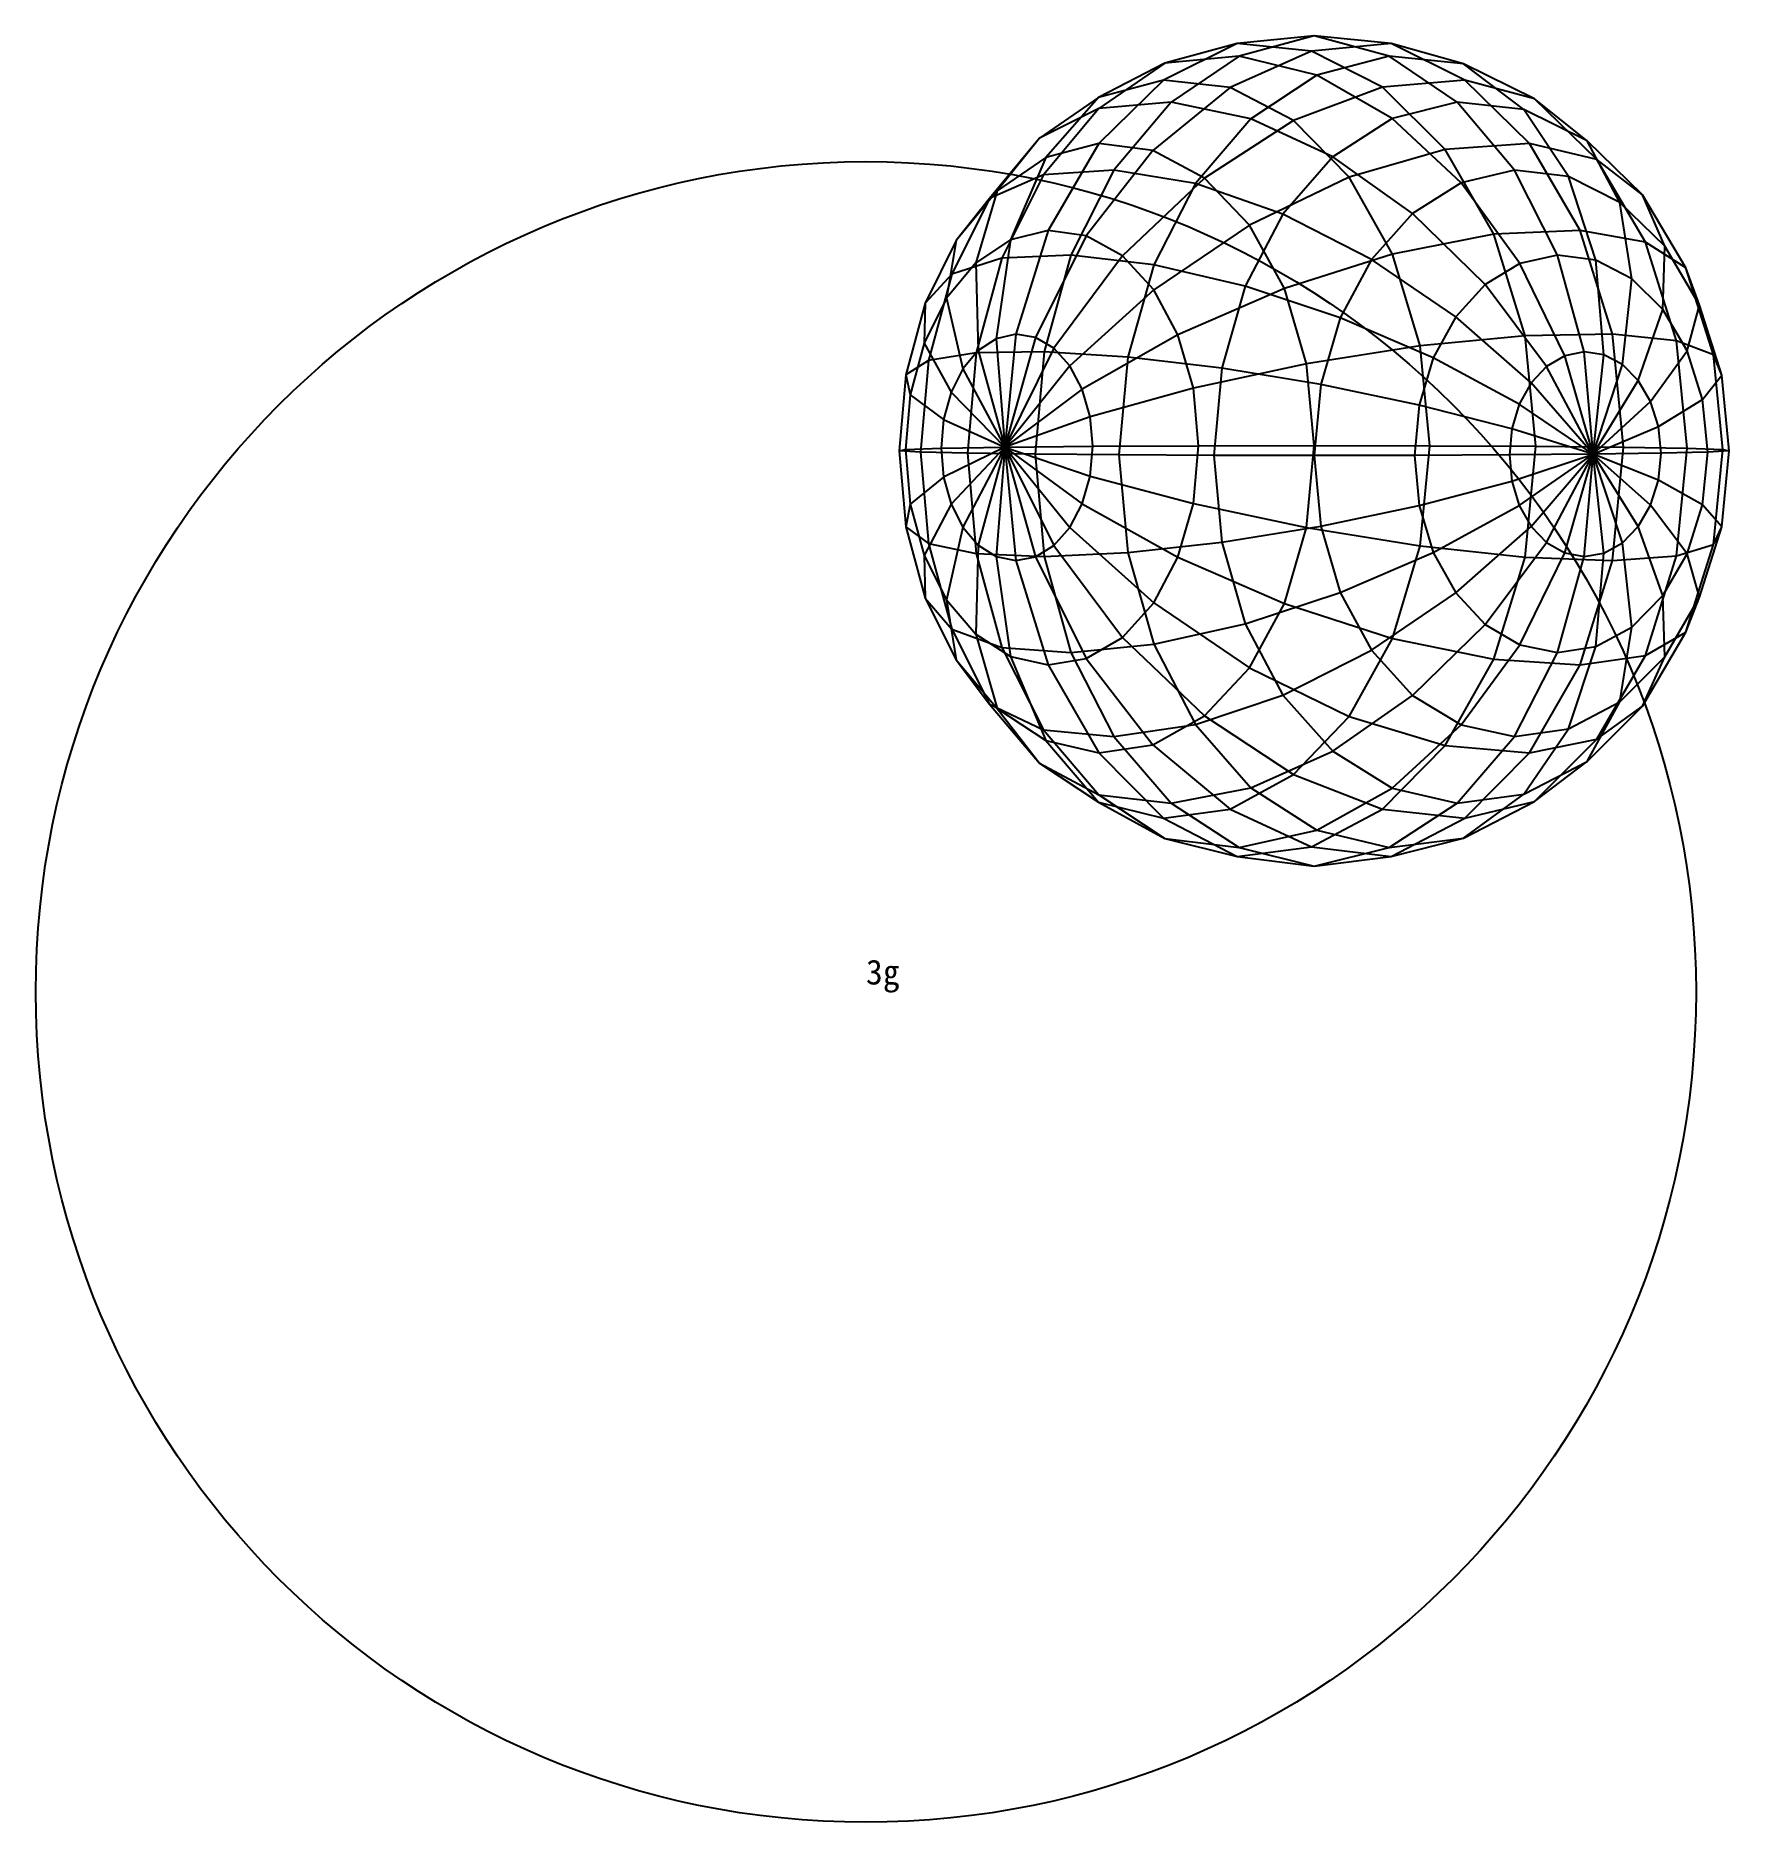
# Model space of a CAD drawing. Units: millimetres at full size, sheet at 1:100. Extents: x -9429 to 3061, y -9612 to 3561.
import ezdxf
from ezdxf.enums import TextEntityAlignment as Align

# ---------------------------------------------------------------- set-up
doc = ezdxf.new("R2010")
doc.units = ezdxf.units.MM
doc.header["$LTSCALE"] = 100
doc.layers.add('0-0', color=7, linetype='Continuous')
doc.styles.add('ＭＳ ゴシック', font='')
doc.styles.get('ＭＳ ゴシック').set_extended_font_data('MS Gothic')

msp = doc.modelspace()

# ---------------------------------------------------------------- linework, layer by layer
at = {"layer": '0-0'}
for points in [[(2254.8, -1350), (2341.4, -800.1), (2273, -178.5), (2058.5, 475.5), (1847.5, 1201.4), (1516.7, 1881.9), (1084.7, 2477.2), (575.6, 2950.6), (18.6, 3270.4), (-552.9, 3411.4), (-1101.9, 3357.7), (-1590.1, 3104.9), (-1980.3, 2662.8), (-2239.8, 2056.5), (-2344.5, 1326.8), (-2282.2, 527.2), (-2055.3, -280.2), (-1680.7, -1031.4), (-1189, -1667.3), (-620.3, -2140.7), (-19.6, -2419.6), (567.8, -2490.1), (1100.9, -2355.1), (1545.5, -2031.9), (1876.1, -1549), (2075.9, -942.7), (2136.9, -253.6), (2058.5, 475.5), (1991.7, 1231), (1794.5, 1943.9), (1476.8, 2570.9), (1055.1, 3071.9), (552.9, 3411.4), (0, 3561.2), (-567.8, 3503.7), (-1110.9, 3234.4), (-1588.5, 2765.4), (-1962.2, 2125.5), (-2200.4, 1360), (-2282.2, 527.2)], [(-2282.2, 527.2), (-2344.5, -278.2), (-2239.8, -1017.1), (-1980.3, -1635), (-1590.1, -2090.5), (-1101.9, -2357.2), (-552.9, -2424.6), (18.6, -2296), (575.6, -1986.6), (1084.7, -1521.1), (1516.7, -930.7), (1847.5, -251.9), (2058.5, 475.5), (2273, 1137.1), (2341.4, 1769.4), (2254.8, 2332.1), (2012.7, 2786.3), (1624.4, 3096.5), (1110.9, 3234.4), (504.5, 3182.4), (-152.3, 2937.2), (-809.6, 2511.9), (-1414.8, 1937), (-1919.1, 1257.1), (-2282.2, 527.2), (-2477.8, -194.5), (-2495, -852.6), (-2338.5, -1400.1), (-2026.6, -1802.1), (-1587.3, -2037.2), (-1055.1, -2097.1), (-467.3, -1984.9), (138.3, -1713.5), (725.6, -1303.4), (1260.9, -780.6), (1714, -176.2), (2058.5, 475.5), (2390.5, 1019.1), (2572, 1541.6), (2585.3, 2009.2)], [(-1476.8, 2570.9), (-1995.1, 2535.4), (-2394, 2360.9), (-2641.1, 2052.5), (-2711.5, 1625.2), (-2591.6, 1104.8), (-2282.2, 527.2), (-1801.4, -64), (-1183.7, -621.4), (-478, -1099), (258, -1458.2), (965.1, -1672), (1588.5, -1727.6), (2084.3, -1626.4), (2421.9, -1382.6), (2585.3, -1019.7), (2572, -567.3), (2390.5, -57.9), (2058.5, 475.5), (1714, 1122.8), (1260.9, 1726.3), (725.6, 2251.5), (138.3, 2667.6), (-467.3, 2948.1), (-1055.1, 3071.9), (-1587.3, 3025.8), (-2026.6, 2805.6), (-2338.5, 2418.7), (-2495, 1885.4), (-2477.8, 1239.6), (-2282.2, 527.2), (-1919.1, -197.3), (-1414.8, -875.9), (-809.6, -1454.1), (-152.3, -1886.6), (504.5, -2142.7), (1110.9, -2208), (1624.4, -2084.8), (2012.7, -1789.7), (2254.8, -1350)], [(2585.3, 2009.2), (2421.9, 2388.4), (2084.3, 2648.8), (1588.5, 2765.4), (965.1, 2723), (258, 2519), (-478, 2165.3), (-1183.7, 1688.4), (-1801.4, 1127), (-2282.2, 527.2), (-2591.6, -62.8), (-2711.5, -598.1), (-2641.1, -1041.7), (-2394, -1366.7), (-1995.1, -1556.8), (-1476.8, -1606.1), (-875.7, -1517.2), (-230.1, -1300.1), (422, -970.3), (1043.7, -547.9), (1600, -56.9), (2058.5, 475.5), (2481.2, 863.2), (2750.5, 1237.7), (2842.3, 1574.6), (2741.1, 1849.4), (2443.7, 2039.2), (1962.2, 2125.5), (1325.3, 2096.8), (578.4, 1951.3), (-220, 1697.8), (-1004.6, 1356.1), (-1710.6, 954.7), (-2282.2, 527.2), (-2678.4, 108), (-2876.1, -271.4), (-2870.2, -585.2), (-2671.3, -815), (-2302.4, -950.2), (-1794.5, -986.6)], [(-56.2, -64.9), (782.3, -199.9), (1554.9, -282.7), (2200.4, -307.6), (2672.7, -274.9), (2944.1, -189.4), (3005.3, -60.2), (2863.5, 101.8), (2538.3, 284.4), (2058.5, 475.5), (1512.9, 844.4), (878.5, 1185.9), (192, 1481.6), (-508.4, 1715.1), (-1183.7, 1872.7), (-1794.5, 1943.9), (-2302.4, 1921.3), (-2671.3, 1802.3), (-2870.2, 1590.1), (-2876.1, 1294.2), (-2678.4, 931.8), (-2282.2, 527.2), (-1710.6, 110.6), (-1004.6, -284.3), (-220, -624.8), (578.4, -882.4), (1325.3, -1037), (1962.2, -1078.8), (2443.7, -1008.5), (2741.1, -836.3), (2842.3, -579.5), (2750.5, -259.5), (2481.2, 100), (2058.5, 475.5), (1600, 1001), (1043.7, 1488.7), (422, 1911.7), (-230.1, 2245.9), (-875.7, 2470.9), (-1476.8, 2570.9)], [(-1794.5, -986.6), (-1183.7, -926.2), (-508.4, -775.6), (192, -545.2), (878.5, -248.7), (1512.9, 97.8), (2058.5, 475.5), (2538.3, 680), (2863.5, 878.8), (3005.3, 1058.9), (2944.1, 1207.1), (2672.7, 1310.9), (2200.4, 1360), (1554.9, 1348.1), (782.3, 1273.9), (-56.2, 1142.1), (-891.1, 963.1), (-1653.3, 752.2), (-2282.2, 527.2), (-2732.8, 306.2), (-2978.8, 105.9), (-3012.8, -60.3), (-2843.7, -183), (-2493.2, -256.4), (-1991.7, -278.4), (-1374.9, -250), (-681.5, -174.2), (48.7, -56.2), (775.3, 97.1), (1458.3, 277.5), (2058.5, 475.5)], [(2058.5, 475.5), (1439.7, 470.3), (740.2, 467.1), (0, 466), (-740.2, 467.1), (-1439.7, 470.3), (-2058.5, 475.5), (-2557.9, 482.4), (-2902.2, 490.7), (-3061.2, 500), (-3013.8, 509.6), (-2751.4, 518.9), (-2282.2, 527.2), (-1633.7, 533.7), (-852.3, 537.9), (0, 539.3), (852.3, 537.9), (1633.7, 533.7), (2282.2, 527.2), (2751.4, 518.9), (3013.8, 509.6), (3061.2, 500), (2902.2, 490.7), (2557.9, 482.4), (2058.5, 475.5), (1458.3, 663.5), (775.3, 837.9), (48.7, 989.4), (-681.5, 1109.7), (-1374.9, 1192.1), (-1991.7, 1231), (-2493.2, 1222.8), (-2843.7, 1165.9), (-3012.8, 1061.6), (-2978.8, 914.2), (-2732.8, 732.1), (-2282.2, 527.2), (-1653.3, 314.7), (-891.1, 111.6), (-56.2, -64.9)]]:
    msp.add_lwpolyline(points, dxfattribs=at)
for points in [[(0, 3561.2), (-552.9, 3411.4), (-1055.1, 3071.9), (-1476.8, 2570.9), (-1794.5, 1943.9), (-1991.7, 1231), (-2058.5, 475.5), (-1991.7, -278.4), (-1794.5, -986.6), (-1476.8, -1606.1), (-1055.1, -2097.1), (-552.9, -2424.6), (0, -2561.2), (567.8, -2490.1), (1110.9, -2208), (1588.5, -1727.6), (1962.2, -1078.8), (2200.4, -307.6), (2282.2, 527.2), (2200.4, 1360), (1962.2, 2125.5), (1588.5, 2765.4), (1110.9, 3234.4), (567.8, 3503.7)], [(-567.8, 3503.7), (-1101.9, 3357.7), (-1587.3, 3025.8), (-1995.1, 2535.4), (-2302.4, 1921.3), (-2493.2, 1222.8), (-2557.9, 482.4), (-2493.2, -256.4), (-2302.4, -950.2), (-1995.1, -1556.8), (-1587.3, -2037.2), (-1101.9, -2357.2), (-567.8, -2490.1), (-19.6, -2419.6), (504.5, -2142.7), (965.1, -1672), (1325.3, -1037), (1554.9, -282.7), (1633.7, 533.7), (1554.9, 1348.1), (1325.3, 2096.8), (965.1, 2723), (504.5, 3182.4), (-19.6, 3446.5)], [(-2282.2, 527.2), (-2200.4, -307.6), (-1962.2, -1078.8), (-1588.5, -1727.6), (-1110.9, -2208), (-567.8, -2490.1), (0, -2561.2), (552.9, -2424.6), (1055.1, -2097.1), (1476.8, -1606.1), (1794.5, -986.6), (1991.7, -278.4), (2058.5, 475.5), (2136.9, 1209.3), (2075.9, 1906.1), (1876.1, 2522.7), (1545.5, 3017.9), (1100.9, 3354.6), (567.8, 3503.7), (-19.6, 3446.5), (-620.3, 3179.4), (-1189, 2715.4), (-1680.7, 2085.4), (-2055.3, 1336.5)], [(552.9, 3411.4), (18.6, 3270.4), (-467.3, 2948.1), (-875.7, 2470.9), (-1183.7, 1872.7), (-1374.9, 1192.1), (-1439.7, 470.3), (-1374.9, -250), (-1183.7, -926.2), (-875.7, -1517.2), (-467.3, -1984.9), (18.6, -2296), (552.9, -2424.6), (1100.9, -2355.1), (1624.4, -2084.8), (2084.3, -1626.4), (2443.7, -1008.5), (2672.7, -274.9), (2751.4, 518.9), (2672.7, 1310.9), (2443.7, 2039.2), (2084.3, 2648.8), (1624.4, 3096.5), (1100.9, 3354.6)], [(-1110.9, 3234.4), (-1590.1, 3104.9), (-2026.6, 2805.6), (-2394, 2360.9), (-2671.3, 1802.3), (-2843.7, 1165.9), (-2902.2, 490.7), (-2843.7, -183), (-2671.3, -815), (-2394, -1366.7), (-2026.6, -1802.1), (-1590.1, -2090.5), (-1110.9, -2208), (-620.3, -2140.7), (-152.3, -1886.6), (258, -1458.2), (578.4, -882.4), (782.3, -199.9), (852.3, 537.9), (782.3, 1273.9), (578.4, 1951.3), (258, 2519), (-152.3, 2937.2), (-620.3, 3179.4)], [(1055.1, 3071.9), (575.6, 2950.6), (138.3, 2667.6), (-230.1, 2245.9), (-508.4, 1715.1), (-681.5, 1109.7), (-740.2, 467.1), (-681.5, -174.2), (-508.4, -775.6), (-230.1, -1300.1), (138.3, -1713.5), (575.6, -1986.6), (1055.1, -2097.1), (1545.5, -2031.9), (2012.7, -1789.7), (2421.9, -1382.6), (2741.1, -836.3), (2944.1, -189.4), (3013.8, 509.6), (2944.1, 1207.1), (2741.1, 1849.4), (2421.9, 2388.4), (2012.7, 2786.3), (1545.5, 3017.9)], [(-1588.5, 2765.4), (-1980.3, 2662.8), (-2338.5, 2418.7), (-2641.1, 2052.5), (-2870.2, 1590.1), (-3012.8, 1061.6), (-3061.2, 500), (-3012.8, -60.3), (-2870.2, -585.2), (-2641.1, -1041.7), (-2338.5, -1400.1), (-1980.3, -1635), (-1588.5, -1727.6), (-1189, -1667.3), (-809.6, -1454.1), (-478, -1099), (-220, -624.8), (-56.2, -64.9), (0, 539.3), (-56.2, 1142.1), (-220, 1697.8), (-478, 2165.3), (-809.6, 2511.9), (-1189, 2715.4)], [(1476.8, 2570.9), (1084.7, 2477.2), (725.6, 2251.5), (422, 1911.7), (192, 1481.6), (48.7, 989.4), (0, 466), (48.7, -56.2), (192, -545.2), (422, -970.3), (725.6, -1303.4), (1084.7, -1521.1), (1476.8, -1606.1), (1876.1, -1549), (2254.8, -1350), (2585.3, -1019.7), (2842.3, -579.5), (3005.3, -60.2), (3061.2, 500), (3005.3, 1058.9), (2842.3, 1574.6), (2585.3, 2009.2), (2254.8, 2332.1), (1876.1, 2522.7)], [(-1962.2, 2125.5), (-2239.8, 2056.5), (-2495, 1885.4), (-2711.5, 1625.2), (-2876.1, 1294.2), (-2978.8, 914.2), (-3013.8, 509.6), (-2978.8, 105.9), (-2876.1, -271.4), (-2711.5, -598.1), (-2495, -852.6), (-2239.8, -1017.1), (-1962.2, -1078.8), (-1680.7, -1031.4), (-1414.8, -875.9), (-1183.7, -621.4), (-1004.6, -284.3), (-891.1, 111.6), (-852.3, 537.9), (-891.1, 963.1), (-1004.6, 1356.1), (-1183.7, 1688.4), (-1414.8, 1937), (-1680.7, 2085.4)], [(1794.5, 1943.9), (1516.7, 1881.9), (1260.9, 1726.3), (1043.7, 1488.7), (878.5, 1185.9), (775.3, 837.9), (740.2, 467.1), (775.3, 97.1), (878.5, -248.7), (1043.7, -547.9), (1260.9, -780.6), (1516.7, -930.7), (1794.5, -986.6), (2075.9, -942.7), (2341.4, -800.1), (2572, -567.3), (2750.5, -259.5), (2863.5, 101.8), (2902.2, 490.7), (2863.5, 878.8), (2750.5, 1237.7), (2572, 1541.6), (2341.4, 1769.4), (2075.9, 1906.1)], [(-2200.4, 1360), (-2344.5, 1326.8), (-2477.8, 1239.6), (-2591.6, 1104.8), (-2678.4, 931.8), (-2732.8, 732.1), (-2751.4, 518.9), (-2732.8, 306.2), (-2678.4, 108), (-2591.6, -62.8), (-2477.8, -194.5), (-2344.5, -278.2), (-2200.4, -307.6), (-2055.3, -280.2), (-1919.1, -197.3), (-1801.4, -64), (-1710.6, 110.6), (-1653.3, 314.7), (-1633.7, 533.7), (-1653.3, 752.2), (-1710.6, 954.7), (-1801.4, 1127), (-1919.1, 1257.1), (-2055.3, 1336.5)], [(1991.7, 1231), (1847.5, 1201.4), (1714, 1122.8), (1600, 1001), (1512.9, 844.4), (1458.3, 663.5), (1439.7, 470.3), (1458.3, 277.5), (1512.9, 97.8), (1600, -56.9), (1714, -176.2), (1847.5, -251.9), (1991.7, -278.4), (2136.9, -253.6), (2273, -178.5), (2390.5, -57.9), (2481.2, 100), (2538.3, 284.4), (2557.9, 482.4), (2538.3, 680), (2481.2, 863.2), (2390.5, 1019.1), (2273, 1137.1), (2136.9, 1209.3)]]:
    msp.add_lwpolyline(points, close=True, dxfattribs=at)
msp.add_circle((-3306.1, -3489.8), 6122.4, dxfattribs=at)

# ---------------------------------------------------------------- texts
at = {"layer": '0-0', "color": 6, "style": 'ＭＳ ゴシック'}
msp.add_text('3g', height=183.3, dxfattribs=at).set_placement((-3306.1, -3489.8), align=Align.BOTTOM_LEFT)

doc.saveas('drawing.dxf')
